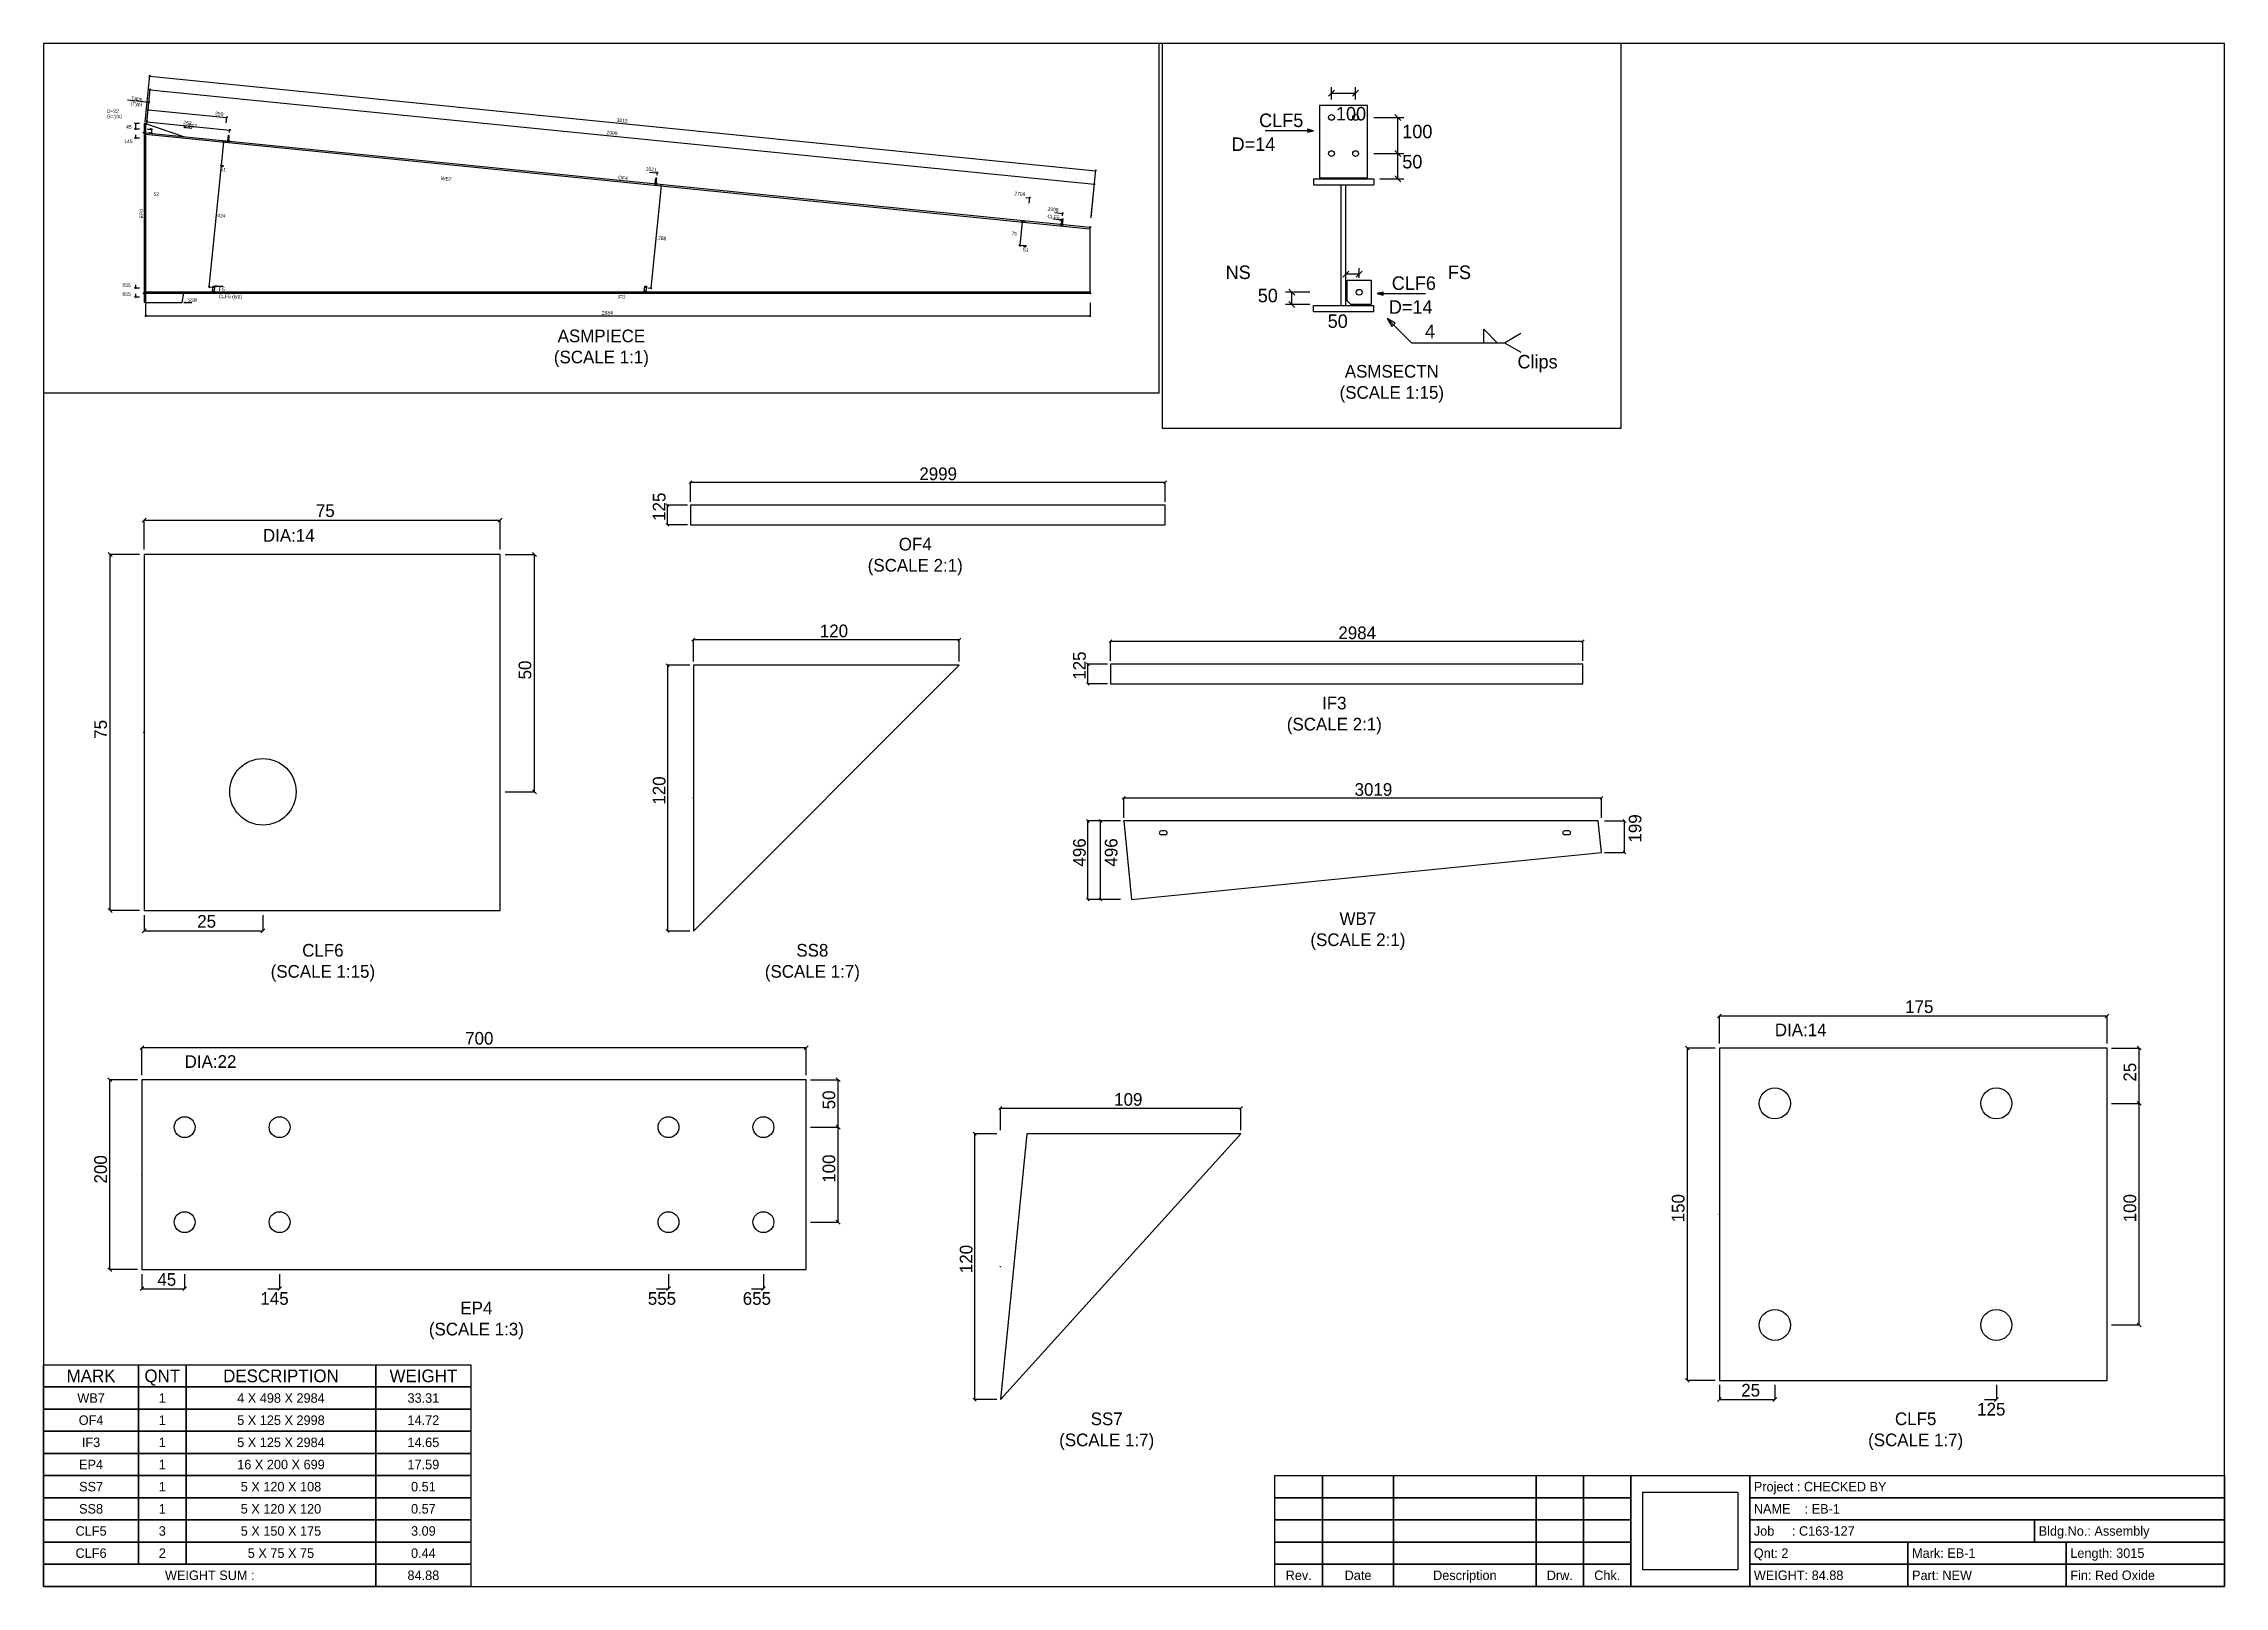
# Model space of a CAD drawing. Header units: metres. Extents: x 0 to 6891, y 0 to 4873.
import ezdxf
from ezdxf.enums import TextEntityAlignment as Align

# ---------------------------------------------------------------- set-up
doc = ezdxf.new("R2010")
doc.units = ezdxf.units.M
doc.linetypes.add('CONTIN', pattern=[0])
doc.linetypes.add('DASHED', pattern=[0])
for name, color, linetype in [('1', 7, 'CONTIN'), ('11', 7, 'CONTIN'), ('12', 2, 'CONTIN'), ('13', 2, 'CONTIN'), ('15', 6, 'CONTIN'), ('2', 7, 'CONTIN'), ('21', 7, 'CONTIN'), ('3', 1, 'CONTIN'), ('4', 1, 'CONTIN'), ('5', 7, 'CONTIN'), ('6', 4, 'CONTIN'), ('7', 3, 'DASHED'), ('9', 7, 'CONTIN')]:
    doc.layers.add(name, color=color, linetype=linetype)
doc.styles.add('SIMPLEX', font='txt')
picture_1 = doc.add_image_def('image1.png', size_in_pixel=(229, 276))

# ---------------------------------------------------------------- blocks, each defined once
blk = doc.blocks.new('PART_TABLE_BLOCK')
for points in [[(0, 700), (300, 700), (300, 630), (0, 630)], [(300, 700), (450, 700), (450, 630), (300, 630)], [(450, 700), (1050, 700), (1050, 630), (450, 630)], [(1050, 700), (1350, 700), (1350, 630), (1050, 630)], [(0, 630), (300, 630), (300, 560), (0, 560)], [(300, 630), (450, 630), (450, 560), (300, 560)], [(450, 630), (1050, 630), (1050, 560), (450, 560)], [(1050, 630), (1350, 630), (1350, 560), (1050, 560)], [(0, 560), (300, 560), (300, 490), (0, 490)], [(300, 560), (450, 560), (450, 490), (300, 490)], [(450, 560), (1050, 560), (1050, 490), (450, 490)], [(1050, 560), (1350, 560), (1350, 490), (1050, 490)], [(0, 490), (300, 490), (300, 420), (0, 420)], [(300, 490), (450, 490), (450, 420), (300, 420)], [(450, 490), (1050, 490), (1050, 420), (450, 420)], [(1050, 490), (1350, 490), (1350, 420), (1050, 420)], [(0, 420), (300, 420), (300, 350), (0, 350)], [(300, 420), (450, 420), (450, 350), (300, 350)], [(450, 420), (1050, 420), (1050, 350), (450, 350)], [(1050, 420), (1350, 420), (1350, 350), (1050, 350)], [(0, 350), (300, 350), (300, 280), (0, 280)], [(300, 350), (450, 350), (450, 280), (300, 280)], [(450, 350), (1050, 350), (1050, 280), (450, 280)], [(1050, 350), (1350, 350), (1350, 280), (1050, 280)], [(0, 280), (300, 280), (300, 210), (0, 210)], [(300, 280), (450, 280), (450, 210), (300, 210)], [(450, 280), (1050, 280), (1050, 210), (450, 210)], [(1050, 280), (1350, 280), (1350, 210), (1050, 210)], [(0, 210), (300, 210), (300, 140), (0, 140)], [(300, 210), (450, 210), (450, 140), (300, 140)], [(450, 210), (1050, 210), (1050, 140), (450, 140)], [(1050, 210), (1350, 210), (1350, 140), (1050, 140)], [(0, 140), (300, 140), (300, 70), (0, 70)], [(300, 140), (450, 140), (450, 70), (300, 70)], [(450, 140), (1050, 140), (1050, 70), (450, 70)], [(1050, 140), (1350, 140), (1350, 70), (1050, 70)], [(0, 70), (1050, 70), (1050, 0), (0, 0)], [(1050, 70), (1350, 70), (1350, 0), (1050, 0)]]:
    blk.add_lwpolyline(points, close=True)
for s, height, p in [('MARK', 40, (150, 665)), ('QNT', 40, (375, 665)), ('DESCRIPTION', 40, (750, 665)), ('WEIGHT', 40, (1200, 665)), ('WB7', 30, (150, 595)), ('1', 30, (375, 595)), ('4 X 498 X 2984', 30, (750, 595)), ('33.31', 30, (1200, 595)), ('OF4', 30, (150, 525)), ('1', 30, (375, 525)), ('5 X 125 X 2998', 30, (750, 525)), ('14.72', 30, (1200, 525)), ('IF3', 30, (150, 455)), ('1', 30, (375, 455)), ('5 X 125 X 2984', 30, (750, 455)), ('14.65', 30, (1200, 455)), ('EP4', 30, (150, 385)), ('1', 30, (375, 385)), ('16 X 200 X 699', 30, (750, 385)), ('17.59', 30, (1200, 385)), ('SS7', 30, (150, 315)), ('1', 30, (375, 315)), ('5 X 120 X 108', 30, (750, 315)), ('0.51', 30, (1200, 315)), ('SS8', 30, (150, 245)), ('1', 30, (375, 245)), ('5 X 120 X 120', 30, (750, 245)), ('0.57', 30, (1200, 245)), ('CLF5', 30, (150, 175)), ('3', 30, (375, 175)), ('5 X 150 X 175', 30, (750, 175)), ('3.09', 30, (1200, 175)), ('CLF6', 30, (150, 105)), ('2', 30, (375, 105)), ('5 X 75 X 75', 30, (750, 105)), ('0.44', 30, (1200, 105)), ('WEIGHT SUM :', 30, (525, 35)), ('84.88', 30, (1200, 35))]:
    blk.add_text(s, height=height).set_placement(p, align=Align.MIDDLE_CENTER)
blk = doc.blocks.new('Title_Block')
for points in [[(-3000, 350), (-2850, 350), (-2850, 280), (-3000, 280)], [(-2850, 350), (-2625, 350), (-2625, 280), (-2850, 280)], [(-2625, 350), (-2175, 350), (-2175, 280), (-2625, 280)], [(-2175, 350), (-2025, 350), (-2025, 280), (-2175, 280)], [(-2025, 350), (-1875, 350), (-1875, 280), (-2025, 280)], [(-1875, 350), (-1500, 350), (-1500, 0), (-1875, 0)], [(-1500, 350), (0, 350), (0, 280), (-1500, 280)], [(-3000, 280), (-2850, 280), (-2850, 210), (-3000, 210)], [(-2850, 280), (-2625, 280), (-2625, 210), (-2850, 210)], [(-2625, 280), (-2175, 280), (-2175, 210), (-2625, 210)], [(-2175, 280), (-2025, 280), (-2025, 210), (-2175, 210)], [(-2025, 280), (-1875, 280), (-1875, 210), (-2025, 210)], [(-1500, 280), (0, 280), (0, 210), (-1500, 210)], [(-3000, 210), (-2850, 210), (-2850, 140), (-3000, 140)], [(-2850, 210), (-2625, 210), (-2625, 140), (-2850, 140)], [(-2625, 210), (-2175, 210), (-2175, 140), (-2625, 140)], [(-2175, 210), (-2025, 210), (-2025, 140), (-2175, 140)], [(-2025, 210), (-1875, 210), (-1875, 140), (-2025, 140)], [(-1500, 210), (-600, 210), (-600, 140), (-1500, 140)], [(-600, 210), (0, 210), (0, 140), (-600, 140)], [(-3000, 140), (-2850, 140), (-2850, 70), (-3000, 70)], [(-2850, 140), (-2625, 140), (-2625, 70), (-2850, 70)], [(-2625, 140), (-2175, 140), (-2175, 70), (-2625, 70)], [(-2175, 140), (-2025, 140), (-2025, 70), (-2175, 70)], [(-2025, 140), (-1875, 140), (-1875, 70), (-2025, 70)], [(-1500, 140), (-1000, 140), (-1000, 70), (-1500, 70)], [(-1000, 140), (-500, 140), (-500, 70), (-1000, 70)], [(-500, 140), (0, 140), (0, 70), (-500, 70)], [(-3000, 70), (-2850, 70), (-2850, 0), (-3000, 0)], [(-2850, 70), (-2625, 70), (-2625, 0), (-2850, 0)], [(-2625, 70), (-2175, 70), (-2175, 0), (-2625, 0)], [(-2175, 70), (-2025, 70), (-2025, 0), (-2175, 0)], [(-2025, 70), (-1875, 70), (-1875, 0), (-2025, 0)], [(-1500, 70), (-1000, 70), (-1000, 0), (-1500, 0)], [(-1000, 70), (-500, 70), (-500, 0), (-1000, 0)], [(-500, 70), (0, 70), (0, 0), (-500, 0)]]:
    blk.add_lwpolyline(points, close=True)
for s, p in [(' Project : CHECKED BY', (-1498, 315)), (' NAME    : EB-1', (-1498, 245)), (' Job     : C163-127', (-1498, 175)), (' Bldg.No.: Assembly', (-598, 175)), (' Qnt: 2', (-1498, 105)), (' Mark: EB-1', (-998, 105)), (' Length: 3015', (-498, 105)), (' WEIGHT: 84.88', (-1498, 35)), (' Part: NEW', (-998, 35)), (' Fin: Red Oxide', (-498, 35))]:
    blk.add_text(s, height=30).set_placement(p, align=Align.MIDDLE_LEFT)
for s, p in [('Rev.', (-2925, 35)), ('Date', (-2737.5, 35)), ('Description', (-2400, 35)), ('Drw.', (-2100, 35)), ('Chk.', (-1950, 35))]:
    blk.add_text(s, height=30).set_placement(p, align=Align.MIDDLE_CENTER)
image = blk.add_image(picture_1, insert=(-1837.1, 52.5), size_in_units=(299.2, 245))
blk = doc.blocks.new('SLOTTD')
at = {"layer": '6'}
for p, q in [((-25.4, 12.7), (25.4, 12.7)), ((-25.4, -12.7), (25.4, -12.7))]:
    blk.add_line(p, q, dxfattribs=at)
for centre, start, end in [((-25.4, 0), 90, 270), ((25.4, 0), 270, 90)]:
    blk.add_arc(centre, 12.7, start, end, dxfattribs=at)
blk = doc.blocks.new('ARROW')
at = {"layer": '2'}
blk.add_line((-0.635, -0.635), (0.635, 0.635), dxfattribs=at)
blk = doc.blocks.new('FLGHOL')
at = {"layer": '6'}
blk.add_solid([(-6.35, 0), (6.35, 0), (-6.35, 25.4), (6.35, 25.4)], dxfattribs=at)
blk = doc.blocks.new('GRTCLPB')
at = {"layer": '13'}
for p, q in [((-12.7, 0), (-12.7, 152.4)), ((-12.7, 152.4), (12.7, 152.4)), ((-12.7, 0), (12.7, 0)), ((12.7, 0), (12.7, 152.4))]:
    blk.add_line(p, q, dxfattribs=at)
at = {"layer": '6'}
for points in [[(-12.7, 119.38), (12.7, 119.38), (-12.7, 134.62), (12.7, 134.62)], [(-12.7, 68.58), (12.7, 68.58), (-12.7, 83.82), (12.7, 83.82)]]:
    blk.add_solid(points, dxfattribs=at)
blk = doc.blocks.new('ARROWP')
for p, q in [((0, 0), (-1.27, 0.318)), ((-1.27, 0.318), (-1.27, -0.318)), ((-1.27, -0.318), (0, 0))]:
    blk.add_line(p, q)
blk = doc.blocks.new('BRCCLPB')
at = {"layer": '1'}
blk.add_solid([(-12.7, 68.58), (12.7, 68.58), (-12.7, 83.82), (12.7, 83.82)], dxfattribs=at)
at = {"layer": '7'}
for p in [(-12.7, 101.6), (12.7, 0)]:
    blk.add_line(p, (12.7, 101.6), dxfattribs=at)
blk = doc.blocks.new('CIRCLE')
at = {"layer": '1'}
blk.add_circle((0, 0), 10.2, dxfattribs=at)
blk = doc.blocks.new('FLAT_ASMPIECE')
at = {"layer": '1'}
for p, q in [((322.406, 816.401), (322.859, 820.931)), ((322.406, 816.401), (322.406, 318.401)), ((322.406, 816.401), (3306.45, 517.997)), ((322.859, 820.931), (3306.903, 522.526)), ((3306.45, 517.997), (3306.903, 522.526)), ((3306.903, 318.401), (3306.903, 517.951)), ((322.406, 318.401), (322.406, 313.849)), ((322.406, 318.401), (3306.903, 318.401)), ((322.406, 313.849), (3306.903, 313.849)), ((3306.903, 318.401), (3306.903, 313.849))]:
    blk.add_line(p, q, dxfattribs=at)
at = {"layer": '12'}
for p, q in [((322.406, 849.846), (317.348, 849.846)), ((317.348, 849.846), (317.348, 284.955)), ((322.406, 849.846), (322.406, 284.955)), ((322.406, 284.955), (317.348, 284.955))]:
    blk.add_line(p, q, dxfattribs=at)
at = {"layer": '15'}
for centre in [(584.975, 794.719), (1935.719, 659.645), (3216.81, 531.536), (537.343, 318.401), (1901.594, 318.401)]:
    blk.add_circle(centre, 3.399, dxfattribs=at)
at = {"layer": '2'}
for p, q in [((320.718, 855.184), (335.468, 1002.67)), ((335.166, 999.65), (3324.722, 700.695)), ((325.879, 851.129), (336.75, 959.842)), ((328.446, 876.797), (330.459, 896.929)), ((336.448, 956.822), (3320.492, 658.418)), ((303.185, 849.846), (286.999, 849.846)), ((303.185, 832.851), (286.999, 832.851)), ((290.034, 849.846), (290.034, 832.851)), ((325.577, 848.109), (326.634, 858.678)), ((326.332, 855.658), (588.447, 829.447)), ((328.476, 832.851), (343.65, 832.851)), ((330.157, 893.909), (578.916, 869.033)), ((340.615, 832.851), (341.068, 820.931)), ((577.205, 851.921), (579.218, 872.053)), ((587.693, 821.897), (588.749, 832.467)), ((303.185, 804.526), (286.999, 804.526)), ((290.034, 814.642), (290.034, 804.526)), ((328.929, 820.931), (344.103, 820.931)), ((568.416, 791.8), (522.596, 333.601)), ((578.482, 790.793), (565.396, 792.102)), ((1914.027, 696.889), (1939.192, 694.373)), ((1938.437, 686.823), (1939.494, 697.392)), ((3310.274, 556.228), (3325.024, 703.715)), ((1951.372, 653.504), (1919.059, 330.38)), ((1941.305, 654.511), (1954.391, 653.202)), ((3309.923, 552.724), (3320.794, 661.437)), ((3103.568, 616.568), (3115.647, 615.36)), ((3113.936, 598.248), (3115.949, 618.38)), ((3195.118, 568.78), (3220.283, 566.263)), ((3219.528, 558.714), (3220.585, 569.283)), ((3091.79, 539.462), (3084.328, 464.835)), ((3101.857, 538.456), (3088.771, 539.764)), ((3094.394, 463.828), (3081.308, 465.136)), ((303.185, 330.276), (286.999, 330.276)), ((303.185, 301.951), (286.999, 301.951)), ((290.034, 340.392), (290.034, 330.276)), ((290.034, 312.067), (290.034, 301.951)), ((532.662, 332.594), (519.576, 333.903)), ((1908.993, 331.386), (1922.079, 330.078)), ((3306.903, 283.5), (3306.903, 240)), ((322.406, 243.035), (3306.903, 243.035))]:
    blk.add_line(p, q, dxfattribs=at)
at = {"layer": '3'}
for p, q in [((332.472, 917.061), (264.828, 923.826)), ((325.426, 846.599), (335.492, 947.259)), ((443.27, 838.416), (468.435, 835.899)), ((3216.66, 545.276), (3191.494, 547.792)), ((322.406, 283.5), (322.406, 240)), ((443.418, 284.955), (468.708, 284.955)), ((541.731, 336.482), (567.021, 336.482))]:
    blk.add_line(p, q, dxfattribs=at)
at = {"layer": '7'}
for p, q in [((534.625, 336.973), (532.768, 318.401)), ((1898.877, 336.973), (1897.019, 318.401))]:
    blk.add_line(p, q, dxfattribs=at)
at = {"layer": '9'}
for p, q in [((322.406, 849.846), (442.263, 808.99)), ((322.406, 284.955), (436.549, 284.955)), ((442.406, 313.849), (436.549, 284.955))]:
    blk.add_line(p, q, dxfattribs=at)
at = {"layer": '1', "yscale": 0.119, "zscale": 0.119, "rotation": -5.7109999999999985}
for p, xscale in [((583.465, 794.87), -0.119), ((1934.209, 659.796), -0.119), ((3218.32, 531.385), 0.119)]:
    blk.add_blockref('GRTCLPB', p, dxfattribs=dict(at, xscale=xscale))
at = {"layer": '15', "xscale": 0.199, "yscale": 0.199, "zscale": 0.199}
for p in [(317.348, 821.482), (3306.903, 522.526), (317.348, 313.849), (3306.903, 313.849)]:
    blk.add_blockref('CIRCLE', p, dxfattribs=at)
at = {"layer": '2', "xscale": 3.983, "yscale": 3.983, "zscale": 3.983}
for p, rotation in [((335.166, 999.65), 174.289), ((330.157, 893.909), 174.289), ((336.448, 956.822), 174.289), ((290.034, 849.846), 90), ((290.034, 832.851), -90), ((326.332, 855.658), 174.289), ((340.615, 832.851), 90), ((578.916, 869.033), -5.7109999999999985), ((588.447, 829.447), -5.7109999999999985), ((290.034, 804.526), -90), ((341.068, 820.931), -90), ((568.416, 791.8), 84.289), ((1939.192, 694.373), -5.7109999999999985), ((3324.722, 700.695), -5.7109999999999985), ((1951.372, 653.504), 84.289), ((3320.492, 658.418), -5.7109999999999985), ((3115.647, 615.36), -5.7109999999999985), ((3220.283, 566.263), -5.7109999999999985), ((3091.79, 539.462), 84.289), ((3084.328, 464.835), -95.711), ((290.034, 330.276), -90), ((290.034, 301.951), -90), ((522.596, 333.601), -95.711), ((1919.059, 330.38), -95.711)]:
    blk.add_blockref('ARROW', p, dxfattribs=dict(at, rotation=rotation))
blk.add_blockref('ARROW', (3306.903, 243.035), dxfattribs=at)
at = {"layer": '3', "xscale": 3.983, "yscale": 3.983, "zscale": 3.983}
for name, p, rotation in [('ARROW', (332.472, 917.061), -5.7109999999999985), ('ARROWP', (443.27, 838.416), 174.289), ('ARROWP', (3216.66, 545.276), -5.7109999999999985), ('ARROWP', (443.418, 284.955), 180), ('ARROWP', (541.731, 336.482), 180), ('ARROW', (322.406, 243.035), 180)]:
    blk.add_blockref(name, p, dxfattribs=dict(at, rotation=rotation))
at = {"layer": '6'}
for name, p, xscale, yscale, zscale, rotation in [('FLGHOL', (317.348, 832.851), 0.179, 0.199, 0.199, -90), ('FLGHOL', (317.348, 804.526), 0.179, 0.199, 0.199, -90), ('SLOTTD', (563.703, 716.897), 0.119, 0.119, 0.119, -5.7109999999999985), ('SLOTTD', (3100.433, 463.224), 0.119, 0.119, 0.119, -5.7109999999999985), ('FLGHOL', (317.348, 330.276), 0.179, 0.199, 0.199, -90), ('FLGHOL', (317.348, 301.951), 0.179, 0.199, 0.199, -90)]:
    blk.add_blockref(name, p, dxfattribs=dict(at, xscale=xscale, yscale=yscale, zscale=zscale, rotation=rotation))
at = {"layer": '7', "xscale": 0.179, "yscale": 0.179, "zscale": 0.179, "rotation": -5.7109999999999985}
for p in [(537.343, 318.401), (1901.595, 318.401)]:
    blk.add_blockref('BRCCLPB', p, dxfattribs=at)
at = {"insert": (1762.512, 140), "char_height": 40, "attachment_point": 5}
blk.add_mtext('ASMPIECE\\P(SCALE 1:1)', dxfattribs=at)
at = {"layer": '11', "style": 'SIMPLEX'}
for s, p in [('45', (260.562, 833.795)), ('145', (254.897, 788.303)), ('52', (347.427, 621.866)), ('555', (249.232, 334.053)), ('655', (249.232, 305.727)), ('2984', (1763.855, 246.812))]:
    blk.add_text(s, height=11.33, dxfattribs=at).set_placement(p)
for s, p in [('263', (440.854, 848.002)), ('250', (541.712, 876.549)), ('2999', (1778.298, 816.433)), ('3015', (1810.589, 855.891)), ('1621', (1901.988, 701.888)), ('2799', (3067.169, 624.003)), ('424', (548.513, 554.809)), ('2908', (3171.805, 574.907)), ('288', (1941.241, 483.748)), ('75', (3057.982, 497.565))]:
    blk.add_text(s, height=11.33, rotation=-5.711, dxfattribs=at).set_placement(p)
at = {"layer": '21', "style": 'SIMPLEX'}
for s, p in [('G=100', (200, 866.842)), ('D=22', (200, 883.837))]:
    blk.add_text(s, height=11.33, dxfattribs=at).set_placement(p)
at = {"layer": '3', "style": 'SIMPLEX'}
for s, rotation, p in [('(Typ)', -5.711, (274.693, 908.606)), ('Tape', -5.711, (276.384, 925.517)), ('SS7', -5.711, (454.732, 839.167)), ('S1', -5.711, (556.374, 700.55)), ('WB7', -5.711, (1254.821, 671.919)), ('OF4', -5.711, (1815.141, 674.549)), ('EP4', 90, (314.516, 550.406)), ('CLF5', -5.711, (3171.752, 551.664)), ('S1', -5.711, (3093.105, 446.877))]:
    blk.add_text(s, height=11.33, rotation=rotation, dxfattribs=at).set_placement(p)
for s, p in [('SS8', (454.748, 286.844)), ('CLF6 (typ)', (553.061, 298.37)), ('FS', (553.061, 321.375)), ('IF3', (1814.655, 296.853))]:
    blk.add_text(s, height=11.33, dxfattribs=at).set_placement(p)
blk = doc.blocks.new('FLAT_ASMSECTN')
at = {"layer": '1'}
for p, q in [((477.365, 787.11), (667.865, 787.11)), ((477.365, 787.11), (477.365, 768.06)), ((477.365, 768.06), (667.865, 768.06)), ((564.995, 387.06), (564.995, 768.06)), ((580.235, 387.06), (580.235, 768.06)), ((667.865, 787.11), (667.865, 768.06)), ((477.365, 368.01), (477.365, 387.06)), ((477.365, 387.06), (667.865, 387.06)), ((477.365, 368.01), (667.865, 368.01)), ((667.865, 368.01), (667.865, 387.06))]:
    blk.add_line(p, q, dxfattribs=at)
at = {"layer": '13'}
for p, q in [((648.815, 1019.52), (496.415, 1019.52)), ((496.415, 1019.52), (496.415, 790.92)), ((648.815, 790.92), (648.815, 1019.52)), ((496.415, 790.92), (648.815, 790.92)), ((584.045, 467.07), (660.245, 467.07)), ((584.045, 402.3), (584.045, 467.07)), ((660.245, 467.07), (660.245, 390.87)), ((584.045, 402.3), (595.475, 390.87)), ((660.245, 390.87), (595.475, 390.87))]:
    blk.add_line(p, q, dxfattribs=at)
at = {"layer": '3'}
for p, q in [((534.515, 1038.57), (534.515, 1076.67)), ((534.515, 1057.62), (610.715, 1057.62)), ((610.715, 1038.57), (610.715, 1076.67)), ((667.865, 981.42), (763.115, 981.42)), ((744.065, 787.11), (744.065, 981.42)), ((477.365, 939.51), (324.965, 939.51)), ((667.865, 867.12), (763.115, 867.12)), ((686.915, 787.11), (763.115, 787.11)), ((580.235, 486.12), (580.235, 505.17)), ((622.145, 486.12), (580.235, 486.12)), ((622.145, 474.69), (622.145, 505.17)), ((465.935, 428.97), (389.735, 428.97)), ((408.785, 390.87), (408.785, 428.97)), ((679.295, 425.16), (831.695, 425.16)), ((465.935, 390.87), (389.735, 390.87))]:
    blk.add_line(p, q, dxfattribs=at)
at = {"layer": '4'}
for p, q in [((710.54, 346.68), (787.34, 269.865)), ((1015.64, 312.54), (1058.315, 269.865)), ((1015.64, 269.865), (1015.64, 312.54)), ((1081.79, 269.865), (1132.985, 299.73)), ((787.34, 269.865), (1068.98, 269.865)), ((1068.98, 269.865), (1081.79, 269.865)), ((1081.79, 269.865), (1132.985, 240))]:
    blk.add_line(p, q, dxfattribs=at)
at = {"layer": '1', "xscale": 15, "yscale": 15, "zscale": 15}
for p, rotation in [((534.515, 1057.62), 180), ((744.065, 981.42), 90), ((744.065, 867.12), -90.00000000000001), ((744.065, 867.12), 90), ((744.065, 787.11), -90.00000000000001), ((580.235, 486.12), 180), ((408.785, 428.97), -90.00000000000001), ((408.785, 390.87), 90)]:
    blk.add_blockref('ARROW', p, dxfattribs=dict(at, rotation=rotation))
at = {"layer": '1'}
for name, p, xscale, yscale, zscale in [('ARROW', (610.715, 1057.62), 15, 15, 15), ('CIRCLE', (534.515, 981.42), 0.8999999999999999, 0.8999999999999999, 0.8999999999999999), ('CIRCLE', (610.715, 981.42), 0.8999999999999999, 0.8999999999999999, 0.8999999999999999), ('CIRCLE', (534.515, 867.12), 0.8999999999999999, 0.8999999999999999, 0.8999999999999999), ('CIRCLE', (610.715, 867.12), 0.8999999999999999, 0.8999999999999999, 0.8999999999999999), ('ARROW', (622.145, 486.12), 15, 15, 15), ('CIRCLE', (622.145, 428.97), 0.8999999999999999, 0.8999999999999999, 0.8999999999999999)]:
    blk.add_blockref(name, p, dxfattribs=dict(at, xscale=xscale, yscale=yscale, zscale=zscale))
at = {"layer": '3', "xscale": 15, "yscale": 15, "zscale": 15}
blk.add_blockref('ARROWP', (477.365, 939.51), dxfattribs=at)
at = {"layer": '3', "xscale": 15, "yscale": 15, "zscale": 15, "rotation": 180}
blk.add_blockref('ARROWP', (679.295, 425.16), dxfattribs=at)
at = {"layer": '4', "xscale": 22.5, "yscale": 22.5, "zscale": 22.5, "rotation": 135}
blk.add_blockref('ARROWP', (710.54, 346.68), dxfattribs=at)
at = {"insert": (725.172, 140), "char_height": 40, "attachment_point": 5}
blk.add_mtext('ASMSECTN\\P(SCALE 1:15)', dxfattribs=at)
at = {"layer": '1', "style": 'SIMPLEX'}
for s, p in [('CLF5', (305.915, 950.94)), ('CLF6', (725.015, 436.59))]:
    blk.add_text(s, height=42.675, dxfattribs=at).set_placement(p)
at = {"layer": '21', "style": 'SIMPLEX'}
for p in [(219.05, 875.505), (715.865, 361.155)]:
    blk.add_text('D=14', height=42.675, dxfattribs=at).set_placement(p)
at = {"layer": '3', "style": 'SIMPLEX'}
for s, p in [('100', (548.735, 971.84)), ('100', (758.285, 915.63)), ('50', (758.285, 820.38)), ('NS', (200, 470.88)), ('FS', (902.555, 470.88)), ('50', (301.595, 397.47)), ('50', (522.575, 316.53))]:
    blk.add_text(s, height=42.675, dxfattribs=at).set_placement(p)
at = {"layer": '4', "style": 'SIMPLEX'}
blk.add_text('Clips', height=42.675, dxfattribs=at).set_placement((1122.32, 188.535))
at = {"layer": '5', "style": 'SIMPLEX'}
blk.add_text('4', height=42.675, dxfattribs=at).set_placement((830.015, 284.085))
blk = doc.blocks.new('EP4')
at = {"layer": '3', "linetype": 'CONTINUOUS'}
for p, q in [((310.623935, 900.6342), (310.623935, 300.6342)), ((2409.498935, 900.6342), (310.623935, 900.6342)), ((2409.498935, 300.6342), (2409.498935, 900.6342)), ((310.623935, 300.6342), (2409.498935, 300.6342))]:
    blk.add_line(p, q, dxfattribs=at)
at = {"layer": '4', "linetype": 'CONTINUOUS'}
for centre in [(445.623935, 750.6342), (745.623935, 750.6342), (1974.498935, 750.6342), (2274.498935, 750.6342), (445.623935, 450.6342), (745.623935, 450.6342), (1974.498935, 450.6342), (2274.498935, 450.6342)]:
    blk.add_circle(centre, 33, dxfattribs=at)
at = {"layer": '5', "linetype": 'CONTINUOUS'}
for p, q in [((310.323935, 600.6342), (310.923935, 600.6342)), ((310.623935, 600.3342), (310.623935, 600.934194))]:
    blk.add_line(p, q, dxfattribs=at)
blk.add_circle((310.623935, 600.6342), 0.3, dxfattribs=at)
at = {"layer": '6', "linetype": 'CONTINUOUS'}
for p, q in [((310.623935, 914.626698), (310.623935, 1002.079824)), ((310.623935, 1001.929827), (2409.498935, 1001.929827)), ((2409.498935, 914.626698), (2409.498935, 1002.079824)), ((296.631482, 900.6342), (209.178356, 900.634209)), ((209.328308, 300.6342), (209.328353, 900.634209)), ((2423.491475, 900.6342), (2510.944685, 900.634191)), ((2510.794715, 750.634188), (2510.794715, 900.634191)), ((2423.491475, 750.6342), (2510.944685, 750.634188)), ((2423.491475, 750.6342), (2510.944685, 750.634188)), ((2510.794715, 450.6342), (2510.794715, 750.634188)), ((2423.491475, 450.6342), (2510.944685, 450.6342)), ((296.631437, 300.6342), (209.178311, 300.6342)), ((310.623935, 286.64169), (310.623935, 240)), ((445.623935, 286.64169), (445.623935, 240)), ((745.623935, 286.64169), (745.623935, 240)), ((1974.498935, 286.64169), (1974.498935, 240)), ((2274.498935, 286.64169), (2274.498935, 240)), ((310.623935, 240.15003), (445.623935, 240.15003)), ((708.310625, 240.15003), (745.623935, 240.15003)), ((1937.185505, 240.15003), (1974.498935, 240.15003)), ((2237.185505, 240.15003), (2274.498935, 240.15003))]:
    blk.add_line(p, q, dxfattribs=at)
at = {"layer": '6', "xscale": 9.328332, "yscale": 9.328332, "zscale": 3.109444}
for p, rotation in [((310.623935, 1001.929827), 180), ((209.328353, 900.634209), 90), ((2510.794715, 900.634191), 90), ((2510.794715, 750.634188), -90.00000000000001), ((2510.794715, 750.634188), 90), ((2510.794715, 450.6342), -90.00000000000001), ((209.328308, 300.6342), -90.00000000000001), ((310.623935, 240.15003), 180)]:
    blk.add_blockref('ARROW', p, dxfattribs=dict(at, rotation=rotation))
for p in [(2409.498935, 1001.929827), (445.623935, 240.15003), (745.623935, 240.15003), (1974.498935, 240.15003), (2274.498935, 240.15003)]:
    blk.add_blockref('ARROW', p, dxfattribs=at)
at = {"insert": (1367.524498, 140), "char_height": 40, "attachment_point": 5}
blk.add_mtext('EP4\\P(SCALE 1:3)', dxfattribs=at)
at = {"layer": '5'}
blk.add_text('ZERO', height=0.045, dxfattribs=at).set_placement((310.623935, 400.6342))
at = {"layer": '6'}
for s, p in [('700', (1332.076415, 1011.258159)), ('DIA:22', (445.623935, 937.947531)), ('45', (359.467274, 249.47838)), ('145', (684.989765, 189.47838)), ('555', (1909.200605, 189.47838)), ('655', (2209.200605, 189.47838))]:
    blk.add_text(s, height=40, dxfattribs=at).set_placement(p)
for s, p in [('50', (2501.466395, 806.977527)), ('200', (200, 572.64921)), ('100', (2501.466395, 574.98129))]:
    blk.add_text(s, height=40, rotation=90, dxfattribs=at).set_placement(p)
blk = doc.blocks.new('CLF6')
at = {"layer": '3', "linetype": 'CONTINUOUS'}
for p, q in [((317.99996, 1430.00004), (317.99996, 305.00004)), ((1442.99996, 1430.00004), (317.99996, 1430.00004)), ((1442.99996, 305.00004), (1442.99996, 1430.00004)), ((317.99996, 305.00004), (1442.99996, 305.00004))]:
    blk.add_line(p, q, dxfattribs=at)
at = {"layer": '4', "linetype": 'CONTINUOUS'}
blk.add_circle((692.99996, 680.00004), 105, dxfattribs=at)
at = {"layer": '5', "linetype": 'CONTINUOUS'}
for p, q in [((316.49996, 867.50004), (319.49996, 867.50004)), ((317.99996, 866.00007), (317.99996, 869.00001))]:
    blk.add_line(p, q, dxfattribs=at)
blk.add_circle((317.99996, 867.50004), 1.5, dxfattribs=at)
at = {"layer": '6', "linetype": 'CONTINUOUS'}
for p, q in [((317.99996, 1445.00004), (317.99996, 1538.75004)), ((317.99996, 1538.00004), (1442.99996, 1538.00004)), ((1442.99996, 1445.00004), (1442.99996, 1538.75004)), ((303.00005, 1430.00004), (209.250035, 1430.000055)), ((209.99996, 305.00004), (210.000035, 1430.000055)), ((1457.99996, 1430.00004), (1551.74996, 1430.000025)), ((1550.999915, 680.00004), (1550.999915, 1430.000025)), ((1457.99996, 680.00004), (1551.74996, 680.00004)), ((302.99996, 305.00004), (209.24996, 305.00004)), ((317.99996, 290.00004), (317.99996, 240)), ((692.99996, 290.00004), (692.99996, 240)), ((317.99996, 240.750045), (692.99996, 240.750045))]:
    blk.add_line(p, q, dxfattribs=at)
at = {"layer": '6', "xscale": 10.000005, "yscale": 10.000005, "zscale": 0.666667}
for p, rotation in [((317.99996, 1538.00004), 180), ((210.000035, 1430.000055), 90), ((1550.999915, 1430.000025), 90), ((1550.999915, 680.00004), -90.00000000000001), ((209.99996, 305.00004), -90.00000000000001), ((317.99996, 240.750045), 180)]:
    blk.add_blockref('ARROW', p, dxfattribs=dict(at, rotation=rotation))
for p in [(1442.99996, 1538.00004), (692.99996, 240.750045)]:
    blk.add_blockref('ARROW', p, dxfattribs=at)
at = {"insert": (882.496977, 140), "char_height": 40, "attachment_point": 5}
blk.add_mtext('CLF6\\P(SCALE 1:15)', dxfattribs=at)
at = {"layer": '5'}
blk.add_text('ZERO', height=0.225, dxfattribs=at).set_placement((317.99996, 667.50004))
at = {"layer": '6'}
for s, p in [('75', (860.49998, 1548.000045)), ('DIA:14', (692.99996, 1470.000045)), ('25', (485.499965, 250.750005))]:
    blk.add_text(s, height=40, dxfattribs=at).set_placement(p)
for s, p in [('50', (1540.999955, 1035.00003)), ('75', (200, 847.50006))]:
    blk.add_text(s, height=40, rotation=90, dxfattribs=at).set_placement(p)
blk = doc.blocks.new('CLF5')
at = {"layer": '3', "linetype": 'CONTINUOUS'}
for p, q in [((310.483296, 1350.66669), (310.483296, 300.66669)), ((1535.483296, 1350.66669), (310.483296, 1350.66669)), ((1535.483296, 300.66669), (1535.483296, 1350.66669)), ((310.483296, 300.66669), (1535.483296, 300.66669))]:
    blk.add_line(p, q, dxfattribs=at)
at = {"layer": '4', "linetype": 'CONTINUOUS'}
for centre in [(485.483296, 1175.66669), (1185.483296, 1175.66669), (485.483296, 475.66669), (1185.483296, 475.66669)]:
    blk.add_circle(centre, 49, dxfattribs=at)
at = {"layer": '5', "linetype": 'CONTINUOUS'}
for p, q in [((309.783296, 825.66669), (311.183296, 825.66669)), ((310.483296, 824.966704), (310.483296, 826.366676))]:
    blk.add_line(p, q, dxfattribs=at)
blk.add_circle((310.483296, 825.66669), 0.7, dxfattribs=at)
at = {"layer": '6', "linetype": 'CONTINUOUS'}
for p, q in [((310.483296, 1364.66669), (310.483296, 1452.166697)), ((310.483296, 1451.816697), (1535.483296, 1451.816697)), ((1535.483296, 1364.66669), (1535.483296, 1452.166697)), ((296.483373, 1350.66669), (208.983366, 1350.666697)), ((209.333289, 300.66669), (209.333373, 1350.666697)), ((1549.483296, 1350.66669), (1636.983296, 1350.666683)), ((1636.633296, 1175.66669), (1636.633296, 1350.666683)), ((1549.483296, 1175.66669), (1636.983296, 1175.66669)), ((1549.483296, 1175.66669), (1636.983296, 1175.66669)), ((1636.633296, 475.66669), (1636.633296, 1175.66669)), ((1549.483296, 475.66669), (1636.983296, 475.66669)), ((296.483296, 300.66669), (208.983289, 300.66669)), ((310.483296, 286.66669), (310.483296, 240)), ((485.483296, 286.66669), (485.483296, 240)), ((1185.483296, 286.66669), (1185.483296, 240)), ((310.483296, 240.35), (485.483296, 240.35)), ((1148.149916, 240.35), (1185.483296, 240.35))]:
    blk.add_line(p, q, dxfattribs=at)
at = {"layer": '6', "xscale": 9.333331000000001, "yscale": 9.333331000000001, "zscale": 1.333333}
for p, rotation in [((310.483296, 1451.816697), 180), ((209.333373, 1350.666697), 90), ((1636.633296, 1350.666683), 90), ((1636.633296, 1175.66669), -90.00000000000001), ((1636.633296, 1175.66669), 90), ((1636.633296, 475.66669), -90.00000000000001), ((209.333289, 300.66669), -90.00000000000001), ((310.483296, 240.35), 180)]:
    blk.add_blockref('ARROW', p, dxfattribs=dict(at, rotation=rotation))
for p in [(1535.483296, 1451.816697), (485.483296, 240.35), (1185.483296, 240.35)]:
    blk.add_blockref('ARROW', p, dxfattribs=at)
at = {"insert": (930.452093, 140), "char_height": 40, "attachment_point": 5}
blk.add_mtext('CLF5\\P(SCALE 1:7)', dxfattribs=at)
at = {"layer": '5'}
blk.add_text('ZERO', height=0.105, dxfattribs=at).set_placement((310.483296, 625.66669))
at = {"layer": '6'}
for s, p in [('175', (897.316648, 1461.150028)), ('DIA:14', (485.483296, 1388.000021)), ('25', (379.316634, 249.68331)), ('125', (1124.816676, 189.68331))]:
    blk.add_text(s, height=40, dxfattribs=at).set_placement(p)
for s, p in [('25', (1627.299986, 1244.500028)), ('150', (200, 800.000042)), ('100', (1627.299986, 799.999986))]:
    blk.add_text(s, height=40, rotation=90, dxfattribs=at).set_placement(p)
blk = doc.blocks.new('SS8')
at = {"layer": '3', "linetype": 'CONTINUOUS'}
for p, q in [((288.316634, 1080), (288.316634, 240)), ((288.316634, 240), (1128.316634, 1080)), ((1128.316634, 1080), (288.316634, 1080))]:
    blk.add_line(p, q, dxfattribs=at)
at = {"layer": '5', "linetype": 'CONTINUOUS'}
for p, q in [((287.616634, 660), (289.016634, 660)), ((288.316634, 659.300014), (288.316634, 660.699986))]:
    blk.add_line(p, q, dxfattribs=at)
blk.add_circle((288.316634, 660), 0.7, dxfattribs=at)
at = {"layer": '6', "linetype": 'CONTINUOUS'}
for p, q in [((288.316634, 1091.2), (288.316634, 1161.2)), ((288.316634, 1160.85), (1128.316634, 1160.85)), ((1128.316634, 1091.2), (1128.316634, 1161.2)), ((277.116697, 1080), (207.116697, 1080.000007)), ((207.466634, 240), (207.466697, 1080.000007)), ((277.116634, 240), (207.116634, 240))]:
    blk.add_line(p, q, dxfattribs=at)
at = {"layer": '6', "xscale": 7.4666690000000004, "yscale": 7.4666690000000004, "zscale": 1.066667}
for p, rotation in [((288.316634, 1160.85), 180), ((207.466697, 1080.000007), 90), ((207.466634, 240), -90.00000000000001)]:
    blk.add_blockref('ARROW', p, dxfattribs=dict(at, rotation=rotation))
blk.add_blockref('ARROW', (1128.316634, 1160.85), dxfattribs=at)
at = {"insert": (664.158317, 140), "char_height": 40, "attachment_point": 5}
blk.add_mtext('SS8\\P(SCALE 1:7)', dxfattribs=at)
at = {"layer": '5'}
blk.add_text('ZERO', height=0.105, dxfattribs=at).set_placement((288.316634, 460))
at = {"layer": '6'}
blk.add_text('120', height=40, dxfattribs=at).set_placement((687.783296, 1168.316669))
blk.add_text('120', height=40, rotation=90, dxfattribs=at).set_placement((200, 639.466662))
blk = doc.blocks.new('SS7')
at = {"layer": '3', "linetype": 'CONTINUOUS'}
for p, q in [((372.316634, 1080), (288.316634, 240)), ((288.316634, 240), (1048.516634, 1080)), ((1048.516634, 1080), (372.316634, 1080))]:
    blk.add_line(p, q, dxfattribs=at)
at = {"layer": '5', "linetype": 'CONTINUOUS'}
for p, q in [((287.616634, 660), (289.016634, 660)), ((288.316634, 659.300014), (288.316634, 660.699986))]:
    blk.add_line(p, q, dxfattribs=at)
blk.add_circle((288.316634, 660), 0.7, dxfattribs=at)
at = {"layer": '6', "linetype": 'CONTINUOUS'}
for p, q in [((288.316634, 1091.2), (288.316634, 1161.2)), ((288.316634, 1160.85), (1048.516634, 1160.85)), ((1048.516634, 1091.2), (1048.516634, 1161.2)), ((277.116697, 1080), (207.116697, 1080.000007)), ((207.466634, 240), (207.466697, 1080.000007)), ((277.116634, 240), (207.116634, 240))]:
    blk.add_line(p, q, dxfattribs=at)
at = {"layer": '6', "xscale": 7.4666690000000004, "yscale": 7.4666690000000004, "zscale": 1.066667}
for p, rotation in [((288.316634, 1160.85), 180), ((207.466697, 1080.000007), 90), ((207.466634, 240), -90.00000000000001)]:
    blk.add_blockref('ARROW', p, dxfattribs=dict(at, rotation=rotation))
blk.add_blockref('ARROW', (1048.516634, 1160.85), dxfattribs=at)
at = {"insert": (624.258317, 140), "char_height": 40, "attachment_point": 5}
blk.add_mtext('SS7\\P(SCALE 1:7)', dxfattribs=at)
at = {"layer": '5'}
blk.add_text('ZERO', height=0.105, dxfattribs=at).set_placement((288.316634, 460))
at = {"layer": '6'}
blk.add_text('109', height=40, dxfattribs=at).set_placement((647.883289, 1168.316669))
blk.add_text('120', height=40, rotation=90, dxfattribs=at).set_placement((200, 639.466662))
blk = doc.blocks.new('WB7')
at = {"layer": '3', "linetype": 'CONTINUOUS'}
for p, q in [((319.9, 487.8), (344.7, 240)), ((1819.6, 487.8), (319.9, 487.8)), ((1829.5, 388.5), (1819.6, 487.8)), ((344.7, 240), (1829.5, 388.5))]:
    blk.add_line(p, q, dxfattribs=at)
at = {"layer": '4', "linetype": 'CONTINUOUS'}
for p, q in [((451.4, 456.3), (438.4, 456.3)), ((451.4, 444.3), (438.4, 444.3)), ((1726.1, 456.3), (1713.1, 456.3)), ((1726.1, 444.3), (1713.1, 444.3))]:
    blk.add_line(p, q, dxfattribs=at)
for centre, start, end in [((438.4, 450.3), 90, -90), ((451.4, 450.3), -90, 90), ((1713.1, 450.3), 90, -90), ((1726.1, 450.3), -90, 90)]:
    blk.add_arc(centre, 6, start, end, dxfattribs=at)
at = {"layer": '5', "linetype": 'CONTINUOUS'}
for p, q in [((319.9, 487.8), (320, 487.8)), ((319.9, 487.7), (319.9, 487.8))]:
    blk.add_line(p, q, dxfattribs=at)
blk.add_circle((319.9, 487.8), 0.05, dxfattribs=at)
at = {"layer": '6', "linetype": 'CONTINUOUS'}
for p, q in [((319.9, 497.8), (319.9, 560.7)), ((319.9, 560.7), (1829.5, 560.7)), ((1829.5, 497.8), (1829.5, 560.7)), ((309.8, 487.8), (206.7, 487.8)), ((206.7, 240), (206.7, 487.8)), ((309.8, 487.8), (246.9, 487.8)), ((247, 240), (247, 487.8)), ((1839.6, 487.8), (1902.5, 487.8)), ((1902.5, 388.5), (1902.5, 487.8)), ((1839.6, 388.5), (1902.5, 388.5)), ((309.8, 240), (206.7, 240)), ((309.8, 240), (246.9, 240))]:
    blk.add_line(p, q, dxfattribs=at)
at = {"layer": '6', "xscale": 6.7094185, "yscale": 6.7094185, "zscale": 13.418837}
for p, rotation in [((319.9, 560.7), 180), ((206.7, 487.8), 90), ((247, 487.8), 90), ((1902.5, 487.8), 90), ((1902.5, 388.5), -90.00000000000001), ((206.7, 240), -90.00000000000001), ((247, 240), -90.00000000000001)]:
    blk.add_blockref('ARROW', p, dxfattribs=dict(at, rotation=rotation))
blk.add_blockref('ARROW', (1829.5, 560.7), dxfattribs=at)
at = {"insert": (1060, 140), "char_height": 40, "attachment_point": 5}
blk.add_mtext('WB7\\P(SCALE 2:1)', dxfattribs=at)
at = {"layer": '5'}
blk.add_text('ZERO', height=0.0075, dxfattribs=at).set_placement((319.9, 287.8))
at = {"layer": '6'}
blk.add_text('3019', height=40, dxfattribs=at).set_placement((1049.6, 567.4))
for s, p in [('199', (1955.8, 419.7)), ('496', (200, 343.8)), ('496', (300.3, 343.8))]:
    blk.add_text(s, height=40, rotation=90, dxfattribs=at).set_placement(p)
blk = doc.blocks.new('OF4')
at = {"layer": '3', "linetype": 'CONTINUOUS'}
for p, q in [((279.1, 302.5), (279.1, 240)), ((1778.6, 302.5), (279.1, 302.5)), ((1778.6, 240), (1778.6, 302.5)), ((279.1, 240), (1778.6, 240))]:
    blk.add_line(p, q, dxfattribs=at)
at = {"layer": '5', "linetype": 'CONTINUOUS'}
for q in [(279.1, 271.3), (279.2, 271.2)]:
    blk.add_line((279.1, 271.2), q, dxfattribs=at)
blk.add_circle((279.1, 271.2), 0.05, dxfattribs=at)
at = {"layer": '6', "linetype": 'CONTINUOUS'}
for p, q in [((279.1, 312.5), (279.1, 375)), ((279.1, 374.9), (1778.6, 374.9)), ((1778.6, 312.5), (1778.6, 375)), ((269.1, 302.5), (206.6, 302.5)), ((206.7, 240), (206.7, 302.5)), ((269.1, 240), (206.6, 240))]:
    blk.add_line(p, q, dxfattribs=at)
at = {"layer": '6', "xscale": 6.664184, "yscale": 6.664184, "zscale": 13.328368}
for p, rotation in [((279.1, 374.9), 180), ((206.7, 302.5), 90), ((206.7, 240), -90.00000000000001)]:
    blk.add_blockref('ARROW', p, dxfattribs=dict(at, rotation=rotation))
blk.add_blockref('ARROW', (1778.6, 374.9), dxfattribs=at)
at = {"insert": (989.3, 140), "char_height": 40, "attachment_point": 5}
blk.add_mtext('OF4\\P(SCALE 2:1)', dxfattribs=at)
at = {"layer": '5'}
blk.add_text('ZERO', height=0.0075, dxfattribs=at).set_placement((279.1, 231.2))
at = {"layer": '6'}
blk.add_text('2999', height=40, dxfattribs=at).set_placement((1002.2, 381.6))
blk.add_text('125', height=40, rotation=90, dxfattribs=at).set_placement((200, 252.9))
blk = doc.blocks.new('IF3')
at = {"layer": '3', "linetype": 'CONTINUOUS'}
for p, q in [((278.7, 302.5), (278.7, 240)), ((1771, 302.5), (278.7, 302.5)), ((1771, 240), (1771, 302.5)), ((278.7, 240), (1771, 240))]:
    blk.add_line(p, q, dxfattribs=at)
at = {"layer": '5', "linetype": 'CONTINUOUS'}
for q in [(278.7, 271.3), (278.8, 271.2)]:
    blk.add_line((278.7, 271.2), q, dxfattribs=at)
blk.add_circle((278.7, 271.2), 0.05, dxfattribs=at)
at = {"layer": '6', "linetype": 'CONTINUOUS'}
for p, q in [((278.7, 312.4), (278.7, 374.6)), ((278.7, 374.6), (1771, 374.6)), ((1771, 312.4), (1771, 374.6)), ((268.8, 302.5), (206.6, 302.5)), ((206.6, 240), (206.6, 302.5)), ((268.8, 240), (206.6, 240))]:
    blk.add_line(p, q, dxfattribs=at)
at = {"layer": '6', "xscale": 6.632215, "yscale": 6.632215, "zscale": 13.26443}
for p, rotation in [((278.7, 374.6), 180), ((206.6, 302.5), 90), ((206.6, 240), -90.00000000000001)]:
    blk.add_blockref('ARROW', p, dxfattribs=dict(at, rotation=rotation))
blk.add_blockref('ARROW', (1771, 374.6), dxfattribs=at)
at = {"insert": (985.5, 140), "char_height": 40, "attachment_point": 5}
blk.add_mtext('IF3\\P(SCALE 2:1)', dxfattribs=at)
at = {"layer": '5'}
blk.add_text('ZERO', height=0.0075, dxfattribs=at).set_placement((278.7, 231.2))
at = {"layer": '6'}
blk.add_text('2984', height=40, dxfattribs=at).set_placement((998.3, 381.2))
blk.add_text('125', height=40, rotation=90, dxfattribs=at).set_placement((200, 253))

msp = doc.modelspace()

# ---------------------------------------------------------------- linework, layer by layer
msp.add_lwpolyline([(0, 0), (6891, 0), (6891, 4873.4), (0, 4873.4)], close=True)
for points in [[(0, 3770.8), (3525, 3770.8), (3525, 4873.4), (0, 4873.4), (0, 3770.8)], [(3535, 3658.9), (4985.4, 3658.9), (4985.4, 4873.4), (3535, 4873.4), (3535, 3658.9)]]:
    msp.add_lwpolyline(points)

# ---------------------------------------------------------------- block references
for name, p in [('FLAT_ASMPIECE', (0, 3770.8)), ('FLAT_ASMSECTN', (3535, 3658.9)), ('OF4', (1765, 3113)), ('CLF6', (0, 1830)), ('SS8', (1765, 1830)), ('IF3', (3093, 2611)), ('WB7', (3093, 1930)), ('CLF5', (4985, 350)), ('EP4', (0, 700)), ('SS7', (2735, 350)), ('PART_TABLE_BLOCK', (0, 0)), ('Title_Block', (6891, 0))]:
    msp.add_blockref(name, p)

doc.saveas('drawing.dxf')
